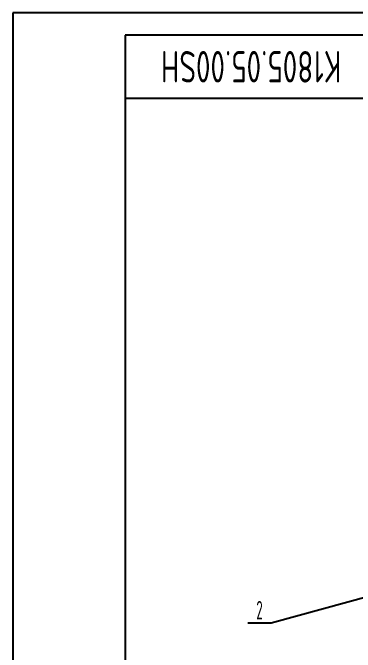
# Model space of a CAD drawing. Header units: millimetres. Extents: x 0 to 12600, y -343 to 8910.
# Drawn here: x 0 to 2284, y 4642 to 8910 of the extents above; entities that cross this region are included whole.
import ezdxf
from ezdxf.enums import TextEntityAlignment as Align

# ---------------------------------------------------------------- set-up
doc = ezdxf.new("R2010")
doc.units = ezdxf.units.MM
doc.header["$LTSCALE"] = 300
doc.linetypes.add('F', pattern=[0.75, 0.5, -0.25])
doc.linetypes.add('G', pattern=[2, 1.25, -0.25, 0.25, -0.25])
for name, color, linetype in [('01', 7, 'Continuous'), ('02', 1, 'Continuous'), ('04', 2, 'F'), ('05', 142, 'G'), ('11', 3, 'Continuous')]:
    doc.layers.add(name, color=color, linetype=linetype)
doc.styles.get("Standard").update_dxf_attribs({"font": 'isocp', "width": 0.707, "bigfont": 'intecad.shx'})

# ---------------------------------------------------------------- blocks, each defined once
blk = doc.blocks.new('*U192', base_point=(251.96, 168.31))
at = {"layer": '01'}
for p, q in [((251.96, 168.31), (251.96, 182.31)), ((195.96, 168.31), (251.96, 168.31))]:
    blk.add_line(p, q, dxfattribs=at)
blk = doc.blocks.new('*U193')
at = {"layer": '01'}
for points in [[(415, 292), (25, 292)], [(25, 292), (25, 5)]]:
    blk.add_lwpolyline(points, dxfattribs=at)
at = {"layer": '02'}
for points in [[(420, 297), (0, 297)], [(0, 297), (0, 0)]]:
    blk.add_lwpolyline(points, dxfattribs=at)

msp = doc.modelspace()

# ---------------------------------------------------------------- linework, layer by layer
at = {"layer": '02'}
for p, q in [((4159.55, 5506.29), (1723.28, 4836.16)), ((1723.28, 4836.16), (1568.28, 4836.16))]:
    msp.add_line(p, q, dxfattribs=at)

# ---------------------------------------------------------------- block references
at = {"layer": '04', "xscale": 30, "yscale": 30, "zscale": 30}
msp.add_blockref('*U192', (2430, 8340), dxfattribs=at)
at = {"layer": '05', "xscale": 30, "yscale": 30, "zscale": 30}
msp.add_blockref('*U193', (0, 0), dxfattribs=at)

# ---------------------------------------------------------------- texts
at = {"layer": '11', "width": 0.694153}
msp.add_text('K1805.05.00SH', height=210, rotation=180, dxfattribs=at).set_placement((2191.67, 8655), (988.33, 8655), align=Align.FIT)
at = {"layer": '11', "width": 0.562593}
msp.add_text('2', height=123.74, dxfattribs=at).set_placement((1624.54, 4861.16), (1667.01, 4861.16), align=Align.FIT)

doc.saveas('drawing.dxf')
